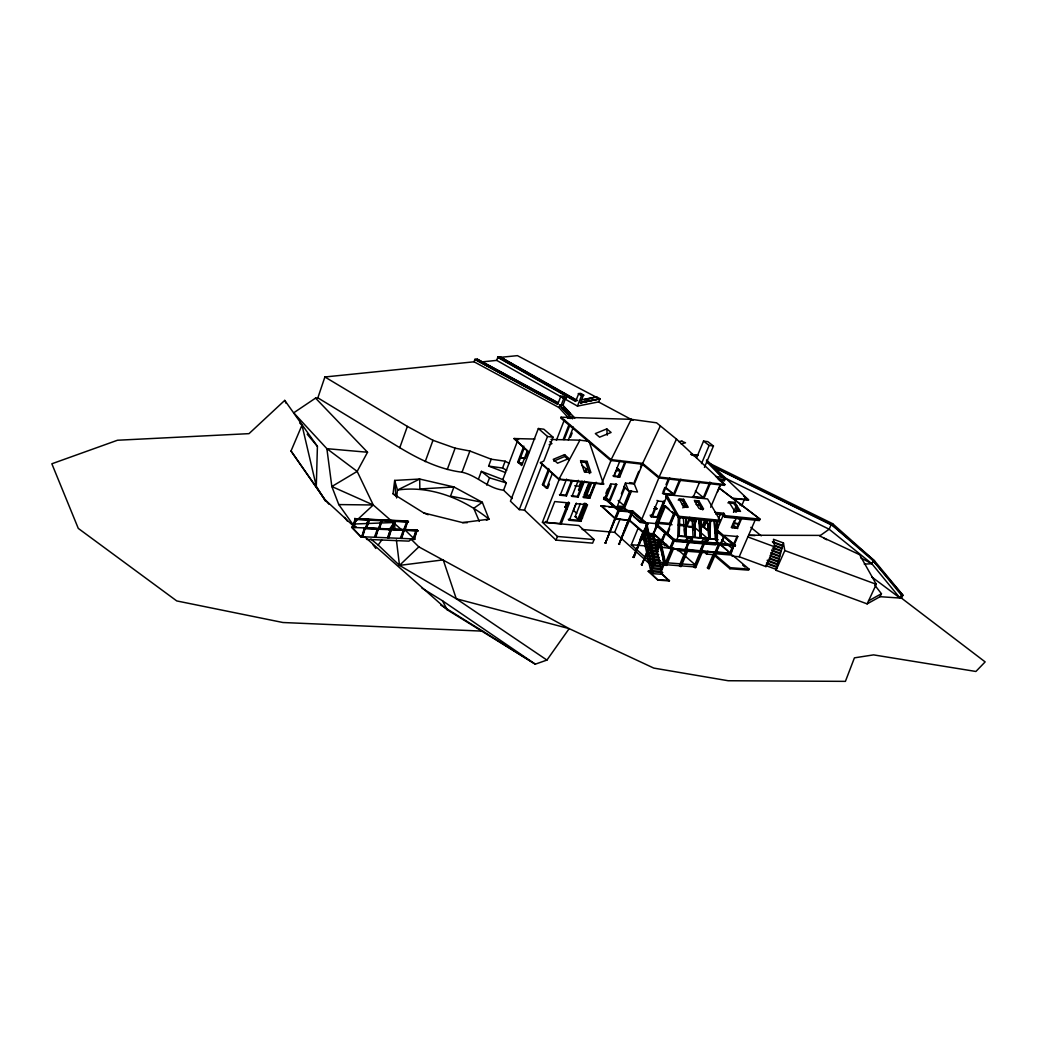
<?xml version="1.0" encoding="UTF-8"?>
<svg xmlns="http://www.w3.org/2000/svg" width="1037" height="1037" viewBox="0 0 1037 1037"><rect width="100%" height="100%" fill="white"/><g stroke="black" fill="none" stroke-linecap="round" stroke-linejoin="round"><path stroke-width="1.5" d="M704.227 519.265L701.505 519.006L700.74 537.762L700.96 518.954M710.475 520.068L709.995 538.579L709.93 520.017M663.965 530.944L676.085 541.47L715.543 544.879L717.785 539.655L715.945 539.11L716.411 520.652M717.293 539.227L717.76 520.781M325.553 501.26L316.298 486.236L317.413 446.364L284.747 400.386L249.01 433.647L117.479 440.245L51.85 463.785L78.281 528.403L176.744 600.929L282.932 622.511L482.723 631.144L535.286 664.173L546.94 660.076L569.17 628.629L653.764 668.087L728.155 680.739L845.414 681.361L854.423 657.847L873.569 654.878L975.908 671.47L985.15 661.904L901.529 598.155L880.05 596.69L867.139 603.884L776.026 570.311L783.453 542.973L773.459 539.279L774.691 546.836L765.954 566.604L739.212 556.752L732.044 556.169M677.835 535.727L678.354 516.957L679.753 517.087L679.235 535.857L677.835 535.727L678.328 536.155L717.785 539.655M686.403 517.735L685.898 536.44L685.846 517.683M695.218 518.591L694.712 537.231L694.673 518.539M396.562 497.954L397.469 490.034L394.669 480.416L419.7 479.042L453.934 486.962L482.322 502.297L488.984 519.174L486.405 520.224M395.564 495.803L393.062 493.793L394.669 480.416L395.849 496.347M401.539 529.726L373.268 504.98L357.169 471.407L326.875 448.671L293.704 412.817L315.546 398.117L317.853 397.845L324.892 376.975L474.078 361.796L559.021 407.58L568.535 417.976M417.898 530.788L364.311 528.092L361.887 536.712L364.83 528.326L364.078 527.587L364.7 528.701L417.898 530.788L417.146 530.05L351.621 527.405L361.265 537.179L365.322 537.347L447.154 609.743L535.286 664.173L442.501 600.786L421.968 588.109M354.745 518.707L407.748 521.002L408.371 522.078L355.471 519.433L354.745 518.707L407.619 521.352L408.371 522.078M355.108 518.85L352.71 527.418L353.5 527.457L356.365 519.356L355.108 518.85L355.574 519.317M352.71 527.418L355.6 519.07L354.874 518.344M355.898 518.889L353.5 527.457M361.265 537.179L351.789 526.926M362.211 536.272L365.115 528.131L362.691 536.751L361.42 536.233M368.239 519.511L365.841 528.027L368.239 519.511L369.496 520.017L366.631 528.066M366.165 527.6L369.029 519.55M512.356 498.577L503.567 490.203C487.571 488.427 477.474 475.581 462.009 472.224C439.519 469.411 418.987 459.21 399.776 447.699L407.372 426.414L324.892 376.975M375.861 537.309L378.285 528.74L375.07 537.283L374.59 536.803L377.494 528.701L377.974 529.181M379.62 526.861L381.525 521.533M387.631 537.36L390.534 529.311L388.097 537.827L387.631 537.36L388.888 537.866L391.312 529.35M394.073 520.807L391.675 529.22L394.073 520.807L395.317 521.3L392.44 529.259M388.408 537.386L390.832 530.685M391.973 528.792L394.838 520.846M425.222 461.659L432.973 440.31L407.372 426.414M404.65 529.388L405.13 529.855L407.541 521.481L406.776 521.442L403.899 529.35L404.365 529.816L407.748 521.002M401.76 538.41L404.197 529.946L400.995 538.384L400.515 537.905L403.419 529.907L403.899 530.374M404.923 529.881L414.761 539.447L411.196 539.292L408.954 541.133L366.528 539.37M560.615 396.886L557.634 404.365L474.868 359.359L477.137 359.126L558.386 402.823M474.078 361.796L474.726 359.748M477.137 359.126L558.243 403.199M413.244 538.449L416.161 530.503L413.724 538.929L413.244 538.449L414.489 538.955L416.926 530.529M414.009 538.488L417.146 530.05M447.284 469.476L455.126 448.165L469.891 451.017L491.214 459.21L505.162 461.206L509.323 463.461M480.624 362.03L496.723 360.383L497.851 357.065L500.041 356.858L577.544 400.58M540.018 379.931L500.041 356.858M462.009 472.224L469.891 451.017M478.64 478.627L481.375 471.368L502.802 479.612L506.328 482.944L503.567 490.203M505.486 472.561L488.634 466.08L491.214 459.21M486.768 485.135L489.516 477.85L481.375 471.368M488.634 466.08L502.569 468.037L505.162 461.206M502.802 479.612L517.657 440.569M527.353 450.719L521.676 465.535L517.761 461.958L523.815 446.117M521.767 464.757L518.837 462.074L524.346 447.686M525.837 457.019L527.483 452.741M550.984 439.455L579.903 440.168L589.055 441.321L603.586 484.292L558.826 479.47L540.329 462.813L543.816 460.998L553.032 437.199L543.868 429.227L538.359 428.514L510.45 501.208L519.265 509.634L524.476 510.113L555.975 540.121L592.633 543.142L594.084 539.564L578.853 525.513L542.416 522.246L559.643 478.316M560.498 396.419L563.817 398.662L565.982 397.897L562.521 396.043L560.498 396.419L563.959 398.286L565.982 397.897M519.265 509.634L547.51 436.512L538.359 428.514M571.244 418.08L559.695 404.936L563 405.324L574.692 418.002M559.021 407.58L559.928 405.065M561.004 405.648L563.739 398.558L565.567 398.208L563 405.324M524.476 510.113L542.131 464.55M561.056 417.185L560.719 418.041L610.728 460.493L642.253 464.226L658.728 477.927L724.474 485.381L724.837 484.525L676.461 439.079L656.577 422.811L631.222 419.324L561.056 417.185L611.078 459.611L642.603 463.358L659.091 477.046L724.837 484.525L718.615 479.574M556.402 440.362L564.465 419.609M552.28 473.676L546.551 488.349L542.481 484.616L548.742 468.517M578.426 393.606L581.576 395.836L583.688 395.097L580.616 393.36L578.426 393.606L581.731 395.46L583.688 395.097M578.555 394.06L575.587 401.423L497.825 357.428M546.616 487.52L543.569 484.733L549.26 470.098M568.782 425.157L563.234 439.377L564.271 439.507L569.819 425.287M564.945 398.999L577.466 406.089L581.511 395.732L583.274 395.395L580.577 402.823L599.982 398.701L596.625 396.912L580.733 399.971M580.577 402.823L599.982 398.701M547.64 488.453L549.351 484.059M568.341 439.973L573.357 427.14M570.493 437.251L572.165 432.973M558.826 479.47L579.903 440.168M546.551 522.389L554.743 501.558L569.456 503.01L561.25 523.711L546.551 522.389L545.54 521.43M583.766 399.725L596.625 396.912M572.268 481.22L566.487 495.867L560.2 495.232L566.565 479.068M577.466 406.089L598.518 401.928L599.84 399.076M586.773 441.036L587.033 440.375M566.487 495.867L565.774 495.219L571.556 480.572M566.902 509.076L565.087 507.171L566.798 502.841M566.837 503.101L565.113 507.43L567.109 503.126M566.798 504.345L565.087 507.171M578.322 480.338L571.957 496.412L578.179 497.047L584.557 481.012M555.975 540.121L557.426 536.479L542.416 522.246M580.889 481.894L579.164 486.249L574.718 485.783M584.933 471.705L586.086 468.789M580.448 490.903L578.568 489.905L582.055 481.129M585.542 472.341L586.696 469.424L582.198 465.496M578.179 497.047L577.466 496.399L583.248 481.842M569.352 520.289L575.963 503.645L587.538 504.786L580.927 521.339L569.352 520.289L568.328 519.33L579.89 520.393L580.927 521.339M576.326 503.126L573.461 510.347L576.753 513.354M585.594 503.334L579.203 519.343L577.959 519.239L575.159 516.659L580.37 503.567M588.173 484.564L584.09 494.843L585.503 496.114L586.359 496.192L591.634 482.97M589.392 483.061L583.611 497.604L589.768 498.227L596.145 482.27M586.177 494.04L587.927 489.633M585.503 496.114L590.779 482.879M577.959 519.239L584.362 503.204M579.89 520.393L586.501 503.852M589.768 498.227L589.055 497.579L594.836 483.086M594.642 484.227L589.949 495.945L585.581 495.505L586.359 496.192M610.728 460.493L631.222 419.324M601.991 482.905L611.415 459.404M618.998 544.321L628.448 519.693L618.998 544.321L629.576 520.159L615.265 518.824L629.316 520.457L643.018 532.551L633.387 557.413L646.894 524.787L632.142 512.174L618.48 510.839L603.884 497.967L604.156 497.319L619.05 509.634L632.7 510.969L647.827 524.191L647.231 525.616L655.203 563.869L654.153 563.791L645.844 526.368L647.231 525.616M605.88 493.301L607.617 488.971M603.884 497.967L619.258 510.71L616.056 518.565L614.785 518.409L601.136 505.784L624.533 508.091L640.607 522.181L655.475 523.568L657.899 525.681M604.934 498.071L604.273 499.691L610.339 500.314L616.717 484.512L615.991 483.877L609.613 499.665L610.339 500.314M605.193 497.423L610.663 483.851L616.717 484.512M620.1 460.441L613.645 476.437L619.711 477.111L625.57 462.606M613.982 476.346L616.289 470.617L620.243 471.07L617.935 476.787M610.871 484.46L605.582 497.553L609.237 500.767M606.425 497.63L611.117 486.003M619.711 477.111L618.972 476.489L624.831 461.983M623.872 486.975L625.454 483.086L634.333 484.059L637.509 492.005L628.629 491.058L623.872 486.975L625.091 487.105L617.443 505.952L624.352 506.639L630.833 490.747M621.422 493.716L624.365 486.483M615.667 519.187L615.395 518.5L605.349 543.194L614.785 518.409M616.056 518.565L614.928 518.072L618.117 510.23L632.401 511.526L647.075 524.424L644.301 532.707L646.881 526.459L645.844 526.368M618.48 510.839L618.739 510.191L604.156 497.319M605.349 543.194L619.05 509.634M624.352 506.639L623.626 505.991L629.511 491.551M633.918 483.125L638.714 471.368M640.503 466.961L641.709 464.019M649.123 563.441L614.656 532.331L620.139 518.876M624.533 508.091L631.572 490.812M634.333 484.059L642.253 464.641M642.253 464.226L660.219 426.233M643.821 532.292L628.578 519.356L631.779 511.565L632.907 512.045L629.705 519.835L629.044 519.783L632.7 510.969M648.76 560.447L631.313 544.723L638.027 528.429M640.607 522.181L659.312 476.8M643.16 531.929L640.114 539.279L644.716 539.681M643.147 532.227L647.075 524.424M646.518 524.748L647.827 524.191M633.387 557.413L644.158 533.044M634.048 557.465L643.679 532.616M664.626 532.487L665.767 532.979L662.474 540.847L660.776 540.329L660.012 542.182L658.534 540.886L659.312 539.033L653.608 534.042L643.705 533.161L653.751 533.718L661.334 540.368L665.274 532.551L661.826 540.795L669.928 547.899L673.246 539.992L735.44 545.319L735.168 545.955L673.648 540.627L655.941 525.24L657.238 524.683L653.543 533.536L657.458 525.759L655.941 525.24M681.14 443.953L685.509 442.786L682.009 441.386M644.184 533.199L642.914 536.259L646.984 553.823L641.67 564.945L650.653 543.414L641.67 564.945M657.912 517.45L657.173 516.802L663.693 501.078L664.458 501.727L657.912 517.45L651.249 516.815L657.782 501.04L657.017 500.391M662.993 491.81L664.795 487.481M665.987 484.59L667.789 480.248M658.962 540.044L645.766 538.929L644.392 537.71L645.105 535.96L643.588 534.625L653.025 535.455L654.541 536.79L645.105 535.96M654.075 508.752L656.849 508.7L654.49 506.678M669.746 477.992L663.161 493.897L674.231 495.077L680.829 479.25M661.554 547.795L660.18 541.664L659.117 541.547L663.758 562.093L661.1 568.859L660.478 568.302L661.204 566.552L659.804 565.295L660.53 563.558L659.143 562.313L659.869 560.576L658.469 559.319L659.195 557.582L657.808 556.338L658.534 554.601L657.134 553.356L657.86 551.619L656.473 550.388L657.199 548.651L655.812 547.419L656.538 545.682L655.151 544.451L655.877 542.714L646.427 541.91L645.04 540.679L645.766 538.929M656.538 545.682L647.088 544.892L645.701 543.66L646.427 541.91M665.819 496.334L666.545 494.597L707.597 498.966L720.054 520.302L719.509 521.572L678.276 517.58L665.819 496.334L668.295 499.173M655.475 523.568L666.752 496.425M657.199 548.651L647.749 547.873L646.362 546.629L647.088 544.892M714.13 552.267L707.428 567.848L708.193 568.522L709.178 568.6L719.743 544.399L718.602 543.919L715.271 551.671L730.554 553.33L733.665 544.568L674.193 539.383L656.901 524.372L664.548 505.978L665.469 506.069L657.821 524.463L656.46 523.283L656.901 522.207M653.543 533.536L656.317 525.279M657.86 551.619L648.41 550.854L647.023 549.61L647.749 547.873M653.025 535.455L653.751 533.718M646.569 552.773L647.84 550.193M650.173 572.061L654.217 562.404L653.984 561.354L650.173 572.061L650.964 571.828L646.79 553.81L650.886 544.451L649.992 543.349M658.534 554.601L649.071 553.849L647.684 552.604L648.41 550.854M655.877 542.714L654.49 541.483L655.203 539.746L653.828 538.527L655.138 535.377M679.468 480.053L673.48 494.442L662.397 493.262M659.195 557.582L649.732 556.843L648.345 555.586L649.071 553.849M659.869 560.576L650.393 559.837L649.006 558.58L649.732 556.843M660.53 563.558L651.067 562.845L649.668 561.587L650.393 559.837M658.858 543.777L656.952 548.353L657.704 548.404L659.61 543.842L657.432 543.051L658.352 540.873L659.817 542.17L664.302 564.556L663.991 563.143M655.902 547.64L657.717 543.297M655.799 549.493L656.291 548.288L655.527 547.614L656.939 547.73L658.845 543.168L657.432 543.051M659.117 541.547L655.98 549.506L657.212 549.61L656.447 548.923M659.338 541.599L660.115 539.746M661.204 566.552L651.729 565.852L650.329 564.595L651.067 562.845M660.893 572.683L669.358 580.914L657.951 580.124L648.268 571.322L651.288 571.102M660.271 564.284L665.339 564.634L665.702 563.791L660.854 542.26L661.632 540.407M696.54 457.823L703.54 441.088L707.843 441.658L713.456 446.001L704.447 467.402M657.004 552.656L660.038 545.384M660.919 568.846L661.878 569.559L652.403 568.859L651.003 567.602L651.729 565.852M674.037 512.745L669.798 522.894L670.485 523.478L674.724 513.328M650.536 570.765L651.819 568.172M652.403 568.859L651.664 570.609L661.139 571.296L662.552 572.554L661.813 574.304L652.338 573.617L650.886 572.307L654.891 562.456L654.217 562.404M654.153 563.791L646.194 525.526M666.947 533.096L674.685 514.585L664.548 505.978M667.867 533.174L669.656 528.909M652.338 573.617L653.064 571.88L651.664 570.609M678.276 517.58L678.82 516.283L666.545 494.597M701.505 463.617L709.139 445.443L713.456 446.001M684.122 507.586L685.768 503.671M661.347 569.456L664.419 562.145L663.758 562.093M660.699 571.439L661.593 569.3M734.015 545.255L731.046 553.693L670.278 548.664L674.193 539.383M661.178 571.439L664.652 563.195M688.918 541.34L685.431 549.571L671.082 548.392L674.413 540.471L656.214 524.592M657.951 580.124L648.449 570.894M671.457 548.612L664.717 564.621L665.482 565.295L666.506 565.372L673.804 548.042M699.884 481.414L693.273 497.112L704.058 498.253L710.669 482.646M665.482 565.295L672.793 547.951M676.085 541.47L678.328 536.155M689.748 517.294L686.714 524.489L687.401 525.072L690.448 517.878M691.368 517.683L690.175 520.496L696.268 521.08L694.453 525.357M329.027 504.254L324.788 499.484L291.021 451.004L302 425.131L299.732 423.083M692.509 496.477L703.293 497.63L709.891 482.024M686.222 540.886L687.22 538.514L692.56 538.981L691.549 541.353L685.444 540.225M700.325 509.271L701.518 506.458M685.431 549.571L688.257 541.288M666.506 565.372L665.741 564.698L679.287 565.722L689.411 541.781M690.772 540.692L691.783 538.32M679.287 565.722L680.052 566.396L687.362 549.169M690.94 541.158L693.04 536.22L692.094 518.28M680.052 566.396L681.063 566.474L687.764 550.686M698.692 523.115L702.308 526.161L704.732 520.444M702.308 526.913L704.784 521.08M710.669 507.262L720.028 485.251M717.578 491.81L720.443 485.096M703.358 527.042L707.895 530.179L703.358 527.042L706.391 519.9M704.253 527.12L707.286 519.991M706.443 460.298L724.941 479.522L724.319 480.987L719.821 480.468M707.001 530.101L708.828 525.811M710.047 522.946L711.265 520.081M700.208 550.414L703.54 542.61L704.68 543.103L701.349 550.893L684.926 549.143M700.843 550.466L704.175 542.675L704.68 543.103M681.063 566.474L680.298 565.8L693.947 566.837L704.032 543.038M677.679 549.519L695.386 564.984L694.57 566.876L695.71 567.576L703.021 550.466M693.947 566.837L694.712 567.511L701.634 551.23M702.127 541.677L706.08 542.014L707.078 539.668L707.869 540.329L706.858 542.688L701.595 542.221L702.606 539.862L707.869 540.329M718.421 518.746L720.287 514.378M714.947 512.369L723.787 513.25L723.139 514.767L715.776 514.028M677.304 550.504L704.862 552.617L706.573 554.082L707.843 551.14M717.306 529.039L722.996 515.778L724.682 517.152L759.382 520.587L760.017 519.148L719.302 488.116M724.682 517.152L725.304 515.687L723.787 513.25M735.285 499.977L735.726 498.94L748.545 499.899L706.741 460.182M706.573 554.082L713.391 554.639L713.832 553.615M708.193 568.522L715.517 551.515M701.349 550.893L715.776 552.099L719.237 543.971L719.743 544.399M733.548 512.278L736.633 505.097M727.585 550.777L720.028 544.451L723.943 536.855L720.521 544.866M720.184 545.345L724.487 535.351L737.787 536.557L730.398 553.602M735.44 511.967L737.281 507.676M736.374 512.058L737.605 509.206M739.951 505.006L740.574 503.567M741.442 519.018L735.453 517.981L741.442 519.018L737.398 528.351L731.422 527.327L734.3 520.652M732.044 527.846L736.672 517.333M741.598 505.913L744.683 498.758M740.807 518.5L736.776 527.833L731.422 527.327M730.398 551.658L737.164 536.038L737.787 536.557M729.892 568.73L730.346 567.693L749.077 569.132L748.623 570.156L729.892 568.73L713.391 554.639M739.212 556.752L755.04 520.405M765.954 566.604L766.654 563.648L776.713 567.356M776.026 570.311L784.802 550.569L783.453 542.973M867.139 603.884L876.278 584.298L859.608 554.691L819.658 535.986L829.146 529.22L831.324 524.398L874.489 560.797L902.916 595.212L901.529 598.155M659.091 477.046L676.461 439.079M864.262 564.089L871.897 563.765L873.245 560.861L874.489 560.797L832.646 523.685L707.053 462.139M880.05 596.69L881.437 593.721L874.709 585.062M871.78 576.961L899.999 598.051L901.386 595.108L873.245 560.861L831.324 524.398M315.546 398.117L367.526 452.249L357.169 471.407L331.84 486.522L338.775 504.578L352.645 524.074L356.287 527.068M546.94 660.076L456.28 598.751L399.504 565.385L378.168 545.047L381.746 540.044M388.901 530.011L394.254 522.492L352.645 524.074L373.268 504.98L331.84 486.522L326.875 448.671L367.526 452.249M678.185 500.041L682.761 500.521L683.655 499.328L688.192 507.249L683.616 506.782L679.079 498.849L683.655 499.328M682.8 507.858L683.616 506.782M697.992 502.115L698.899 500.936L703.462 508.804L702.632 509.867L697.992 502.115L694.984 501.804M727.87 502.828L733.898 503.463L734.766 502.349L740.496 511.384L734.455 510.761L728.739 501.701L734.766 502.349M733.548 511.941L734.455 510.761M399.504 565.385L418.844 546.875L569.17 628.629L456.28 598.751L443.227 559.876L399.504 565.385L396.393 539.966M580.616 461.932L585.853 462.541L587.085 461.374L590.921 472.587L584.362 471.848L580.526 460.609L587.085 461.374M868.539 600.864L881.437 593.721M832.646 523.685L831.259 524.424L711.538 465.717M831.091 524.813L714.895 467.752M553.706 461.115L564.763 456.474L569.144 460.324M564.569 454.647L553.227 459.352L557.595 463.215L568.95 458.497L564.569 454.647L564.763 456.474M549.156 444.769L551.969 443.616L549.83 441.749M606.788 428.903L595.329 433.583L599.619 437.173L611.104 432.468L606.788 428.903L607.28 435.177M678.937 441.71L681.983 440.919M557.88 403.963L474.868 359.359M580.422 402.732L599.671 398.986M584.842 399.647L592.218 398.221M584.777 399.828L587.72 399.258M393.062 493.793L423.809 512.965L462.593 522.609L488.984 519.174C463.409 498.68 430.601 485.303 397.469 490.034L419.7 479.042L419.842 488.984L453.934 486.962L450.538 496.114L482.322 502.297L473.753 508.299L479.314 521.378M575.846 401.034L497.851 357.065M499.795 357.234L575.989 400.152M499.73 357.415L517.437 355.639L596.482 397.288M748.96 535.222L819.93 535.403M338.775 504.578L373.268 504.98M462.593 522.609L467.324 522.674M534.911 439.066L514.028 438.547L528.974 452.586M748.844 535.338L755.066 535.598M361.433 536.699L414.93 538.981M363.948 527.95L417.017 530.413L417.768 531.138M355.6 519.07L408.5 521.728M658.132 579.696L669.539 580.474M901.386 595.108L902.916 595.212L873.245 560.861M648.268 571.322L651.106 571.53M649.693 571.62L650.847 572.113M653.064 571.88L662.552 572.554M651.003 567.602L660.478 568.302M707.428 567.848L709.178 568.6M694.712 567.511L695.71 567.576M650.329 564.595L659.804 565.295M641.19 564.504L642.344 564.984M659.597 562.235L664.043 562.572M666.558 562.767L695.386 564.984M649.668 561.587L659.143 562.313M654.503 562.948L655.553 563.026M664.665 563.713L665.702 563.791M648.345 555.586L657.808 556.338M632.92 556.973L633.581 557.025M649.006 558.58L658.469 559.319M647.684 552.604L657.134 553.356M715.387 553.732L732.485 555.145L749.077 569.132M647.023 549.61L656.473 550.388M557.426 536.479L594.084 539.564M664.237 545.618L667.206 545.864M631.313 544.723L645.831 545.942M658.741 547.005L671.082 548.392M730.048 552.902L721.156 544.931M604.882 542.766L606.01 543.245M618.532 543.906L619.659 544.386M646.362 546.629L655.812 547.419M645.04 540.679L654.49 541.483M659.817 542.17L660.854 542.26M660.647 543.932L666.584 544.438M645.701 543.66L655.151 544.451M644.392 537.71L653.828 538.527M674.413 540.471L673.246 539.992M720.028 544.451L715.815 540.433M734.52 545.682L724.448 537.27M642.11 538.592L645.17 538.851M655.591 539.979L658.689 540.251M661.826 540.795L662.474 540.847M653.919 540.471L658.534 540.886M653.051 533.109L654.204 533.588M643.018 532.551L644.301 532.707M686.442 537.84L690.448 538.203M582.094 529.466L614.656 532.331M708.854 537.62L707.351 519.77M715.258 538.19L714.273 520.431M628.578 519.356L629.705 519.835M702.308 526.161L703.203 526.239M658.417 522.35L670.485 523.478M678.367 524.229L687.401 525.072M656.46 523.283L672.041 524.735M678.276 525.318L693.857 526.77L708.323 539.02M646.816 523.102L640.464 522.505L633.581 516.465M687.881 526.926L692.547 527.366M575.159 516.659L576.391 516.776M656.901 524.372L657.821 524.463M578.503 517.593L582.561 517.969M678.82 516.283L720.054 520.302M619.258 510.71L618.117 510.23M711.68 519.991L714.649 520.276M691.536 518.085L692.651 518.331M650.121 515.195L652.766 515.454L655.773 508.208L656.719 509.011M734.002 523.516L738.564 523.97M657.173 516.802L650.497 516.167L651.249 516.815M689.488 519.913L696.268 521.08M601.006 506.108L605.686 506.575M608.797 506.886L624.404 508.415L626.698 510.437M674.685 514.585L675.618 514.676L672.235 511.798M654.204 508.428L656.849 508.7M725.304 515.687L760.017 519.148L719.419 488.271M623.626 505.991L624.559 506.095L618.156 500.482M586.359 495.129L590.416 495.543M703.462 508.804L698.938 508.35L694.388 500.456L698.899 500.936M565.774 495.219L559.487 494.571L560.2 495.232M571.244 495.777L577.466 496.399M582.885 496.956L589.055 497.579M603.56 499.056L609.613 499.665M682.346 503.515L685.366 503.826M699.768 505.317L696.021 504.423M657.782 501.04L664.458 501.727M542.481 484.616L543.569 484.733M578.568 489.905L579.618 490.164M603.754 483.864L558.995 479.016L540.51 462.372M732.783 498.188L748.545 499.899L743.568 495.945M629.563 482.646L632.466 482.957M612.919 475.802L618.972 476.489M586.696 469.424L587.551 469.515M517.761 461.958L518.837 462.074M517.852 462.515L522.544 463.046M717.435 478.653L724.941 479.522M519.991 457.304L525.292 458.445L520.652 457.913M715.543 476.502L721.765 477.227L706.508 461.478M518.733 439.118L514.028 438.547L529.142 452.145M690.759 454.349L698.186 455.282M547.51 436.512L553.032 437.199M691.796 454.699L697.979 455.463M734.196 523.05L738.707 523.646M567.408 418.041L570.583 418.468M489.516 477.85L506.328 482.944M432.973 440.31L455.126 448.165M772.422 541.612L782.429 545.293M772.552 542.351L782.559 546.045M774.561 545.332L781.704 547.964M774.652 545.916L781.807 548.547M747.846 536.933L774.691 546.836M784.802 550.569L876.278 584.298M773.796 547.834L780.952 550.466M772.487 548.054L781.081 551.217M771.645 549.986L780.226 553.149M771.761 550.738L780.355 553.901M770.906 552.656L779.5 555.819M771.022 553.408L779.63 556.584M770.18 555.339L778.774 558.502M770.297 556.104L778.904 559.267M769.441 558.023L778.048 561.198M769.558 558.787L778.178 561.963M767.276 560.187L777.322 563.882M767.393 560.952L777.452 564.659M766.537 562.871L776.596 566.578M765.799 565.567L775.857 569.274M423.809 512.965L428.177 514.741M691.173 454.362L694.064 455.774M723.191 477.137L829.146 529.22L871.897 563.765L899.999 598.051M823.896 538.242L826.722 539.746M860.606 557.763L871.897 563.765M598.518 401.928L632.946 420.361M563.48 397.093L565.839 398.273M559.539 405.324L571.478 418.157M502.569 468.037L506.73 470.292M580.461 393.736L583.546 395.473M542.792 381.499L551.114 386.192M553.888 387.76L556.662 389.329M559.436 390.884L574.692 399.504M503.891 359.761L506.652 361.33M509.426 362.898L517.748 367.591M520.522 369.159L523.296 370.727M526.07 372.283L534.392 376.988M537.166 378.557L539.94 380.112M542.714 381.681L551.036 386.386M553.81 387.942L556.584 389.51M560.745 391.856L563.519 393.425M566.293 394.993L569.067 396.562M496.723 360.383L560.771 396.627M440.712 605.064L482.723 631.144M317.853 397.845L399.776 447.699M703.54 441.088L709.139 445.443M744.631 497.345L748.364 500.301M750.801 527.353L761.275 535.857M695.399 491.045L704.097 498.162L703.293 497.63M732.692 524.502L737.657 528.572M370.883 539.059L378.168 545.047M718.654 520.872L719.509 521.572M716.969 529.907L735.44 545.319M666.324 487.999L673.622 494.092M665.326 487.766L674.231 495.077M707.286 522.544L703.682 519.55L708.271 524.229M716.697 530.542L735.168 545.955M717.254 531.735L723.32 536.803M682.255 504.799L684.407 506.587M721.765 539.642L732.628 548.754M715.945 539.11L709.995 538.579M717.474 542.26L719.872 544.282M742.699 565.165L745.072 567.161M709.451 538.54L701.297 537.814M665.469 506.069L668.852 508.934M706.08 542.014L706.858 542.688M700.74 537.762L694.712 537.231M706.223 542.494L707.065 543.219M617.378 468.154L619.646 470.085M616.704 468.063L620.243 471.07M715.011 554.614L730.346 567.693M694.168 537.179L685.898 536.44M685.34 536.388L679.235 535.857M588.329 470.189L590.001 472.302M660.776 540.329L670.278 548.664M653.362 537.568L656.901 540.679M658.845 543.168L659.61 543.842M601.136 505.784L614.928 518.072M661.8 574.096L669.358 580.914M355.147 527.574L324.788 499.484L291.021 451.004M569.456 503.01L568.419 502.064L560.226 522.752L561.25 523.711M706.91 461.361L717.448 471.252M382.005 520.198L379.607 528.663L379.14 528.196M411.196 539.292L418.844 546.875M563.921 406.854L570.285 413.776M572.411 416.083L574.537 418.378M563.739 406.815L570.117 413.737M559.695 404.936L572.463 418.844M307.172 434.179L317.413 446.364M373.022 544.762L375.848 548.469M344.543 517.385L347.356 521.105M733.898 503.463L738.772 511.254M682.761 500.521L686.611 507.028M669.837 501.908L671.393 504.643M676.033 512.848L677.589 515.583M442.501 600.786L447.154 609.743M698.86 502.271L701.634 507.676M697.616 500.871L701.79 508.973M684.355 502.038L687.116 507.469M683.111 500.625L686.572 507.417M284.747 400.386L286.031 403.212M625.454 483.086L628.629 491.058M585.853 462.541L589.534 473.546M302 425.131L316.298 486.236M662.254 550.854L665.339 564.634M646.881 526.459L650.316 541.871M650.886 544.451L654.308 559.863M654.891 562.456L655.203 563.869M394.254 522.492L395.032 528.844M714.363 522.052L714.986 533.355M708.219 525.759L708.777 536.142M699.21 518.98L699.444 523.439M700.001 533.874L700.156 536.855L698.666 518.915M692.729 519.835L693.273 530.283M684.459 529.479L684.77 535.481L683.292 517.424M381.227 520.159L378.829 528.624L381.227 520.159"/></g></svg>
